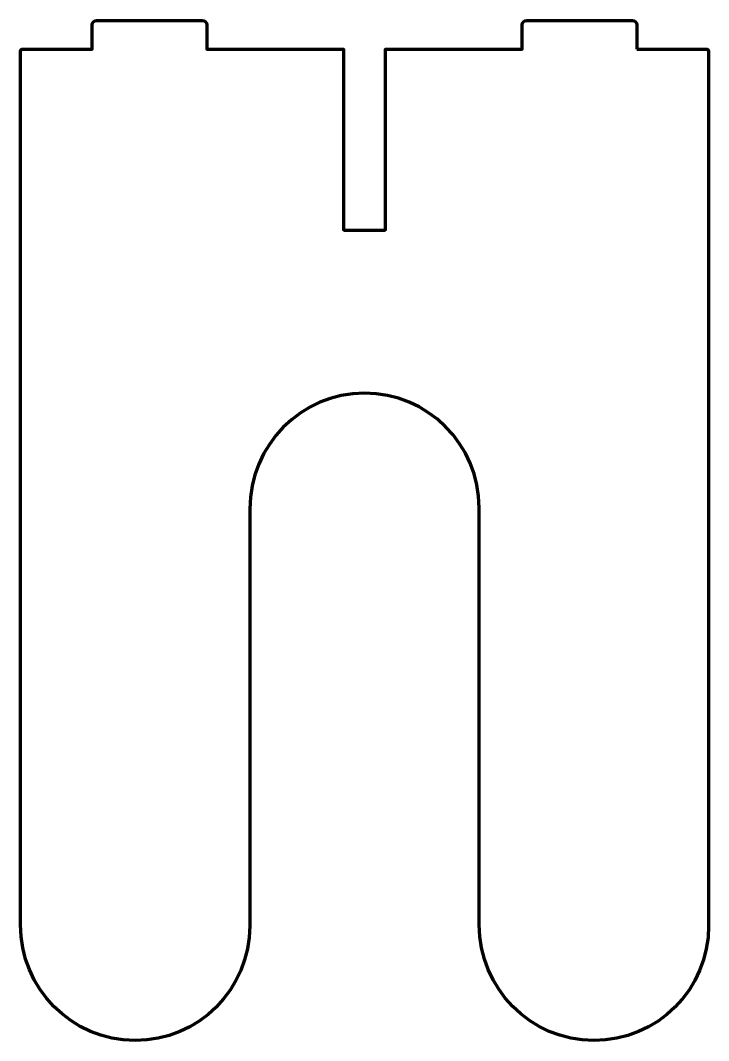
# Model space of a CAD drawing. Header units: inches. Extents: x 18 to 30, y -32.9 to -15.1.
import ezdxf

# ---------------------------------------------------------------- set-up
doc = ezdxf.new("R2010")
doc.units = ezdxf.units.IN
doc.header["$MEASUREMENT"] = 0
doc.layers.add('Outline', color=7, linetype='Continuous', lineweight=0)

msp = doc.modelspace()

# ---------------------------------------------------------------- linework, layer by layer
at = {"layer": 'Outline', "color": 18, "lineweight": 211, "true_color": 0x000000}
msp.add_open_spline([(28.747, -15.601), (28.747, -15.601), (28.747, -15.18), (28.747, -15.18), (28.747, -15.136), (28.711, -15.101), (28.668, -15.101), (28.668, -15.101), (26.825, -15.101), (26.825, -15.101), (26.782, -15.101), (26.747, -15.136), (26.747, -15.18), (26.747, -15.18), (26.747, -15.601), (26.747, -15.601), (26.747, -15.601), (24.361, -15.601), (24.361, -15.601), (24.361, -15.601), (24.361, -18.756), (24.361, -18.756), (24.361, -18.756), (24.351, -18.756), (24.351, -18.756), (24.351, -18.756), (24.351, -18.757), (24.351, -18.757), (24.351, -18.757), (23.642, -18.757), (23.642, -18.757), (23.642, -18.757), (23.642, -18.756), (23.642, -18.756), (23.642, -18.756), (23.633, -18.756), (23.633, -18.756), (23.633, -18.756), (23.633, -15.601), (23.633, -15.601), (23.633, -15.601), (21.247, -15.601), (21.247, -15.601), (21.247, -15.601), (21.247, -15.18), (21.247, -15.18), (21.247, -15.136), (21.211, -15.101), (21.168, -15.101), (21.168, -15.101), (19.325, -15.101), (19.325, -15.101), (19.282, -15.101), (19.247, -15.136), (19.247, -15.18), (19.247, -15.18), (19.247, -15.601), (19.247, -15.601), (19.247, -15.601), (18.036, -15.601), (18.036, -15.601), (18.014, -15.601), (17.997, -15.619), (17.997, -15.64), (17.997, -15.64), (17.997, -30.872), (17.997, -30.872), (17.997, -31.979), (18.888, -32.89), (19.996, -32.891), (21.101, -32.892), (21.997, -31.996), (21.997, -30.891), (21.997, -30.891), (21.997, -23.62), (21.997, -23.62), (21.997, -22.513), (22.888, -21.602), (23.996, -21.601), (25.101, -21.6), (25.997, -22.496), (25.997, -23.601), (25.997, -23.601), (25.997, -30.872), (25.997, -30.872), (25.997, -31.979), (26.888, -32.89), (27.996, -32.891), (29.101, -32.892), (29.997, -31.996), (29.997, -30.891), (29.997, -30.891), (29.997, -15.64), (29.997, -15.64), (29.997, -15.619), (29.979, -15.601), (29.957, -15.601), (29.957, -15.601), (28.747, -15.601), (28.747, -15.601)], degree=3, knots=[0, 0, 0, 0, 1, 1, 1, 2, 2, 2, 3, 3, 3, 4, 4, 4, 5, 5, 5, 6, 6, 6, 7, 7, 7, 8, 8, 8, 9, 9, 9, 10, 10, 10, 11, 11, 11, 12, 12, 12, 13, 13, 13, 14, 14, 14, 15, 15, 15, 16, 16, 16, 17, 17, 17, 18, 18, 18, 19, 19, 19, 20, 20, 20, 21, 21, 21, 22, 22, 22, 23, 23, 23, 24, 24, 24, 25, 25, 25, 26, 26, 26, 27, 27, 27, 28, 28, 28, 29, 29, 29, 30, 30, 30, 31, 31, 31, 32, 32, 32, 33, 33, 33, 33], dxfattribs=at)

doc.saveas('drawing.dxf')
